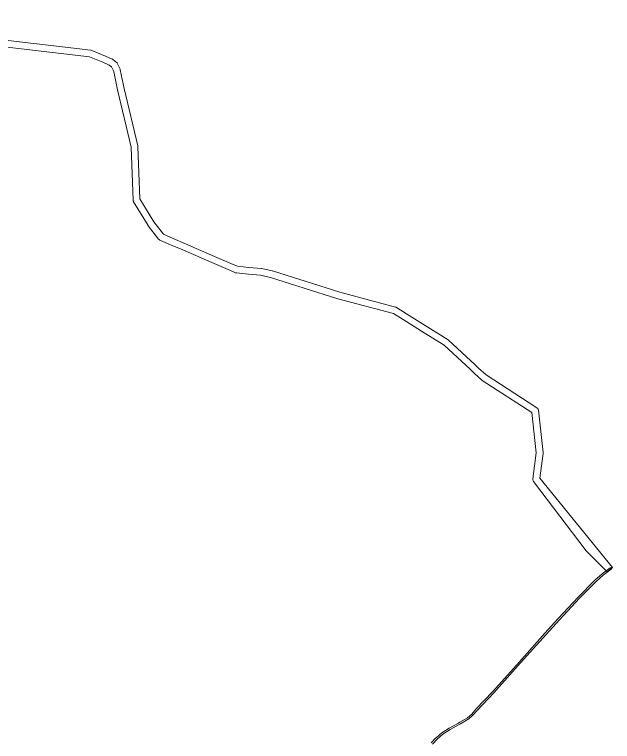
# Model space of a CAD drawing. Header units: inches. Extents: x 704148 to 723432, y 7075344 to 7101810.
# Drawn here: x 718345 to 719763, y 7099108 to 7100832 of the extents above; entities that cross this region are included whole.
import ezdxf

# ---------------------------------------------------------------- set-up
doc = ezdxf.new("R2010")
doc.units = ezdxf.units.IN
doc.header["$MEASUREMENT"] = 0
doc.layers.add('gisdb.gisadmin', color=7, linetype='Continuous', lineweight=9, true_color=0xccf5fc)

msp = doc.modelspace()

# ---------------------------------------------------------------- linework, layer by layer
at = {"layer": 'gisdb.gisadmin'}
for points in [[(717801.7876, 7100832.126), (718525.4372, 7100747.6861), (718526.5181, 7100747.4839), (718527.5611, 7100747.1353), (718560.3311, 7100733.6153), (718560.5184, 7100733.5352), (718576.3984, 7100726.5052), (718577.16, 7100726.1182), (718578.0632, 7100725.5113), (718585.9532, 7100719.3913), (718586.8693, 7100718.5596), (718587.6462, 7100717.5966), (718588.2653, 7100716.5254), (718594.8453, 7100702.7854), (718595.1475, 7100702.0662), (718595.4557, 7100700.9911), (718604.7891, 7100657.0192), (718636.6609, 7100520.357), (718636.7485, 7100519.9292), (718636.8636, 7100518.8606), (718641.8506, 7100394.5095), (718674.6785, 7100340.5559), (718697.7934, 7100310.7671), (718720.9137, 7100300.8478), (718750.0176, 7100288.2719), (718818.895, 7100258.413), (718862.7608, 7100239.4948), (718873.6015, 7100234.8101), (718900.5781, 7100232.3377), (718929.9062, 7100229.7388), (718930.5892, 7100229.6485), (718930.9213, 7100229.5826), (718955.4313, 7100224.1826), (718956.1323, 7100223.9945), (719115.853, 7100173.2514), (719248.3512, 7100137.9199), (719249.4785, 7100137.5271), (719250.5348, 7100136.9709), (719274.3853, 7100122.0406), (719318.2053, 7100094.6007), (719372.6148, 7100060.541), (719373.5123, 7100059.8884), (719373.8104, 7100059.6253), (719436.6081, 7100001.3775), (719445.27, 7099993.3557), (719462.867, 7099977.0122), (719583.4336, 7099899.3146), (719584.3803, 7099898.5998), (719585.211, 7099897.7529), (719585.9073, 7099896.7925), (719586.4539, 7099895.7397), (719586.8388, 7099894.6176), (719587.0535, 7099893.451), (719597.9435, 7099792.851), (719597.99, 7099791.99), (719597.921, 7099790.9415), (719590.1137, 7099731.8859), (719762.5617, 7099520.2636), (719750.1583, 7099510.1564), (719700.6018, 7099559.5125), (719575.5283, 7099724.4564), (719574.7903, 7099725.53), (719574.2363, 7099726.7092), (719573.8811, 7099727.9627), (719573.734, 7099729.2573), (719573.799, 7099730.5585), (719581.933, 7099792.0851), (719571.5573, 7099887.9335), (719453.6064, 7099963.9454), (719452.7977, 7099964.5416), (719452.4958, 7099964.8082), (719434.39, 7099981.6243), (719425.7319, 7099989.6425), (719363.4841, 7100047.3803), (719309.7147, 7100081.0393), (719265.8947, 7100108.4794), (719243.0656, 7100122.7703), (719111.5488, 7100157.8401), (719111.1877, 7100157.9455), (718951.634, 7100208.6355), (718927.9813, 7100213.8466), (718899.1419, 7100216.4023), (718870.8699, 7100218.9934), (718869.6235, 7100219.208), (718868.4265, 7100219.6164), (718856.4192, 7100224.8052), (718812.545, 7100243.727), (718743.6624, 7100273.5881), (718714.5863, 7100286.1522), (718689.5858, 7100296.8781), (718688.3973, 7100297.5113), (718687.3318, 7100298.3349), (718686.4196, 7100299.3256), (718661.7596, 7100331.1056), (718661.2457, 7100331.8517), (718627.1057, 7100387.9617), (718626.5041, 7100389.1692), (718626.114, 7100390.4607), (718625.9464, 7100391.7994), (718620.9068, 7100517.4616), (718589.1717, 7100653.541), (718580.0025, 7100696.7354), (718574.6519, 7100707.9083), (718569.0285, 7100712.2701), (718554.1347, 7100718.8635), (718522.4827, 7100731.9223), (717799.9325, 7100816.234)], [(719332.5355, 7099103.9336), (719344.0336, 7099115.8193), (719344.1682, 7099115.9461), (719357.965, 7099127.7928), (719358.0084, 7099127.8291), (719358.1679, 7099127.9457), (719375.557, 7099139.3991), (719375.6933, 7099139.4812), (719397.1754, 7099151.192), (719400.3725, 7099153.0026), (719418.4887, 7099163.8982), (719428.7026, 7099172.6095), (719438.6992, 7099183.9678), (719438.7489, 7099184.0223), (719478.529, 7099225.9953), (719541.8925, 7099296.7176), (719602.0251, 7099364.087), (719634.0258, 7099399.1372), (719681.4835, 7099449.9869), (719681.5162, 7099450.0213), (719720.8887, 7099490.2495), (719720.9967, 7099490.3519), (719738.0471, 7099505.3571), (719738.109, 7099505.4095), (719738.1848, 7099505.468), (719757.2172, 7099519.4421), (719757.4304, 7099519.5787), (719757.7489, 7099519.7207), (719758.0872, 7099519.8053), (719758.435, 7099519.8297), (719758.7818, 7099519.7935), (719759.117, 7099519.6975), (719759.4305, 7099519.5448), (719759.7127, 7099519.34), (719759.9551, 7099519.0893), (719760.1502, 7099518.8003), (719760.2922, 7099518.4818), (719760.3767, 7099518.1436), (719760.4012, 7099517.7957), (719760.3649, 7099517.4489), (719760.269, 7099517.1137), (719760.1163, 7099516.8002), (719759.9114, 7099516.518), (719759.6607, 7099516.2756), (719759.5849, 7099516.2172), (719740.6239, 7099502.2955), (719723.6957, 7099487.3977), (719684.3908, 7099447.2386), (719636.9683, 7099396.4265), (719604.9949, 7099361.4061), (719544.8747, 7099294.0508), (719481.4914, 7099223.3061), (719481.4534, 7099223.265), (719441.6776, 7099181.2965), (719431.6109, 7099169.8586), (719431.4073, 7099169.6581), (719420.9592, 7099160.7471), (719420.9209, 7099160.7152), (719420.6921, 7099160.5549), (719402.4109, 7099149.56), (719402.3658, 7099149.5336), (719399.1357, 7099147.7042), (719399.114, 7099147.6922), (719377.6876, 7099136.0118), (719360.4751, 7099124.6748), (719346.8448, 7099112.9712), (719335.4665, 7099101.2093)]]:
    msp.add_lwpolyline(points, dxfattribs=at)

doc.saveas('drawing.dxf')
